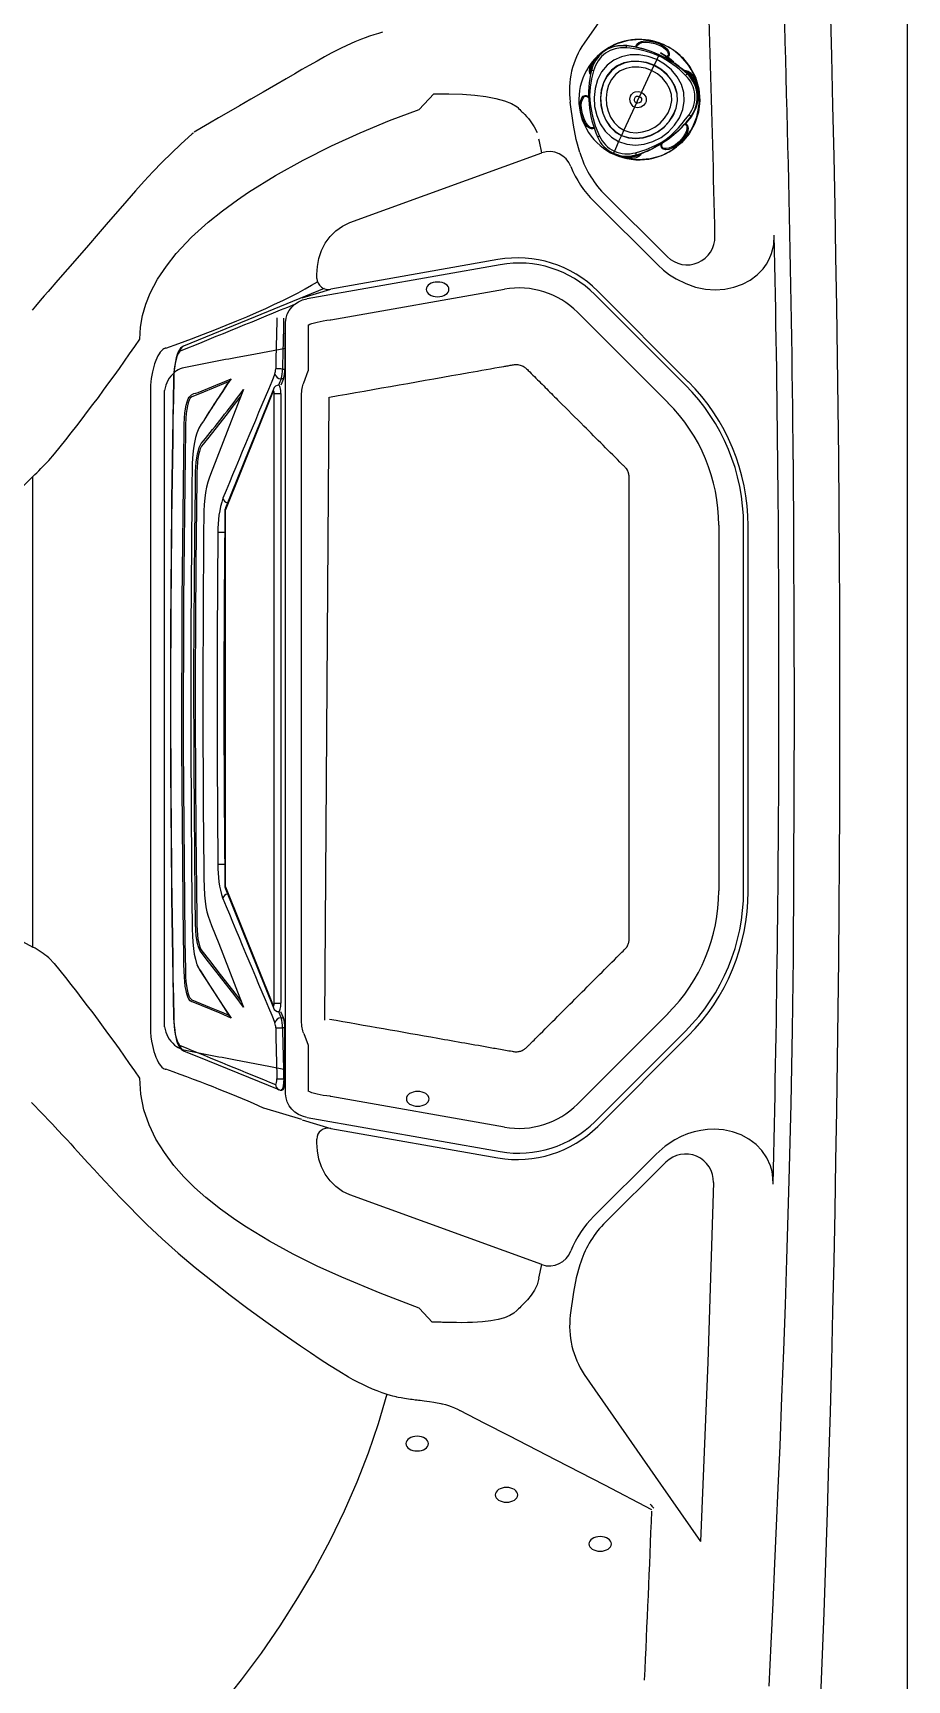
# Model space of a CAD drawing. Extents: x 413 to 494, y 628 to 766.
# Drawn here: x 474.48 to 493.77, y 662.21 to 698.57 of the extents above; entities that cross this region are included whole.
import ezdxf

# ---------------------------------------------------------------- set-up
doc = ezdxf.new("R2010")
doc.units = 0
doc.header["$MEASUREMENT"] = 0
for name, color, linetype in [('1', 4, 'Continuous'), ('BDIM_CYAN', 4, 'Continuous'), ('BDIM_GREEN', 3, 'Continuous'), ('BDIM_YELLOW', 2, 'Continuous')]:
    doc.layers.add(name, color=color, linetype=linetype)

# ---------------------------------------------------------------- blocks, each defined once
blk = doc.blocks.new('2018 LL FILTER LID')
at = {"layer": '1', "linetype": 'Continuous', "lineweight": 25}
for p, q in [((-8.511, 0), (8.511, 0)), ((-9.035, -0.471), (-9.787, -4.735)), ((9.787, -4.735), (9.035, -0.471)), ((-6.889, -0.862), (6.863, -0.962)), ((-9.128, -6.825), (-7.128, -8.824)), ((7.128, -8.824), (9.128, -6.825)), ((-4.036, -10.105), (4.036, -10.105))]:
    blk.add_line(p, q, dxfattribs=at)
for centre, radius, start, end in [((-7.45, -5.147), 2.373, 170, 225.0001), ((7.45, -5.147), 2.373, 314.9999, 10), ((-4.036, -5.732), 4.373, 225.0001, 270), ((4.036, -5.732), 4.373, 270, 314.9999)]:
    blk.add_arc(centre, radius, start, end, dxfattribs=at)
at = {"layer": '1', "linetype": 'Continuous', "lineweight": 25, "extrusion": (0, 0, -1)}
for centre, major_axis, ratio, start_param, end_param in [((-8.519, -0.57), (0.053, 0.568), 0.920287, 4.801709, 6.198207), ((8.519, -0.57), (0.053, -0.568), 0.920287, 3.226571, 4.623069), ((-8.367, -1.062), (-0.164, 0.149), 0.846462, 5.791888, 5.862163)]:
    blk.add_ellipse(centre, major_axis=major_axis, ratio=ratio, start_param=start_param, end_param=end_param, dxfattribs=at)
at = {"layer": '1', "linetype": 'Continuous', "lineweight": 25}
blk.add_open_spline([(-6.863, -0.964), (-7.003, -1.761), (-7.144, -2.558), (-7.355, -3.754), (-7.425, -4.152), (-7.513, -4.65), (-7.531, -4.75), (-7.557, -4.899), (-7.565, -4.949), (-7.577, -5.011), (-7.579, -5.024), (-7.583, -5.049), (-7.584, -5.061), (-7.584, -5.087), (-7.584, -5.099), (-7.582, -5.125), (-7.58, -5.138), (-7.573, -5.175), (-7.565, -5.199), (-7.549, -5.234), (-7.543, -5.246), (-7.53, -5.267), (-7.522, -5.278), (-7.507, -5.298), (-7.499, -5.308), (-7.481, -5.326), (-7.471, -5.335), (-7.444, -5.362), (-7.426, -5.38), (-7.335, -5.471), (-7.262, -5.544), (-6.898, -5.908), (-6.608, -6.199), (-6.025, -6.781), (-5.734, -7.072), (-5.407, -7.399), (-5.371, -7.436), (-5.325, -7.481), (-5.316, -7.49), (-5.303, -7.504), (-5.298, -7.508), (-5.291, -7.515), (-5.289, -7.517), (-5.284, -7.522), (-5.281, -7.524), (-5.274, -7.529), (-5.268, -7.533), (-5.257, -7.54), (-5.251, -7.543), (-5.234, -7.552), (-5.222, -7.556), (-5.197, -7.565), (-5.185, -7.568), (-5.16, -7.574), (-5.147, -7.576), (-5.122, -7.579), (-5.11, -7.579), (-5.084, -7.58), (-5.072, -7.58), (-5.008, -7.58), (-4.958, -7.58), (-4.704, -7.58), (-4.502, -7.58), (-3.893, -7.58), (-3.488, -7.58), (-1.461, -7.58), (0.161, -7.58), (2.593, -7.58), (3.404, -7.58), (4.418, -7.58), (4.62, -7.58), (4.874, -7.58), (4.924, -7.58), (5, -7.58), (5.026, -7.58), (5.064, -7.58), (5.076, -7.58), (5.102, -7.58), (5.114, -7.579), (5.152, -7.576), (5.177, -7.571), (5.207, -7.562), (5.213, -7.56), (5.225, -7.555), (5.231, -7.552), (5.249, -7.544), (5.26, -7.538), (5.276, -7.528), (5.281, -7.524), (5.29, -7.516), (5.294, -7.512), (5.308, -7.499), (5.317, -7.49), (5.343, -7.463), (5.361, -7.446), (5.66, -7.146), (5.943, -6.864), (6.225, -6.582)], degree=3, knots=[0, 0, 0, 0, 0.125, 0.125, 0.1875, 0.1875, 0.203125, 0.203125, 0.210937, 0.210937, 0.212891, 0.212891, 0.214844, 0.214844, 0.216797, 0.216797, 0.21875, 0.21875, 0.222656, 0.222656, 0.224609, 0.224609, 0.226562, 0.226562, 0.228516, 0.228516, 0.230469, 0.230469, 0.234375, 0.234375, 0.25, 0.25, 0.3125, 0.3125, 0.375, 0.375, 0.382812, 0.382812, 0.384766, 0.384766, 0.385742, 0.385742, 0.38623, 0.38623, 0.386719, 0.386719, 0.387695, 0.387695, 0.388672, 0.388672, 0.390625, 0.390625, 0.392578, 0.392578, 0.394531, 0.394531, 0.396484, 0.396484, 0.398437, 0.398437, 0.40625, 0.40625, 0.4375, 0.4375, 0.5, 0.5, 0.75, 0.75, 0.875, 0.875, 0.90625, 0.90625, 0.914063, 0.914063, 0.917969, 0.917969, 0.919922, 0.919922, 0.921875, 0.921875, 0.925781, 0.925781, 0.926758, 0.926758, 0.927734, 0.927734, 0.929688, 0.929688, 0.930664, 0.930664, 0.931641, 0.931641, 0.933594, 0.933594, 0.9375, 0.9375, 1, 1, 1, 1], dxfattribs=at)
at = {"layer": 'BDIM_GREEN', "linetype": 'Continuous', "lineweight": 25}
for p, q in [((-6.903, -0.351), (6.903, -0.351)), ((-7.442, -0.499), (-8.454, -0.499)), ((-7.181, -0.398), (-7.442, -0.499)), ((7.181, -0.398), (7.442, -0.499)), ((8.454, -0.499), (7.442, -0.499)), ((-9.247, -4.83), (-8.571, -0.996)), ((8.571, -0.996), (9.247, -4.83)), ((-6.74, -8.437), (-8.74, -6.437)), ((8.74, -6.437), (6.74, -8.437)), ((4.036, -9.557), (-4.036, -9.557))]:
    blk.add_line(p, q, dxfattribs=at)
for centre, radius, start, end in [((-7.45, -5.147), 1.825, 170, 225.0001), ((7.45, -5.147), 1.825, 314.9999, 10), ((-4.036, -5.732), 3.825, 225.0001, 270), ((4.036, -5.732), 3.825, 270, 314.9999)]:
    blk.add_arc(centre, radius, start, end, dxfattribs=at)
at = {"layer": 'BDIM_GREEN', "linetype": 'Continuous', "lineweight": 25, "extrusion": (0, 0, -1)}
for centre, major_axis, ratio, start_param, end_param in [((-8.454, -0.983), (0.051, 0.525), 0.214989, 4.691687, 5.862035), ((8.454, -0.983), (-0.051, 0.525), 0.214989, 0.421151, 1.591498), ((8.367, -1.062), (-0.164, -0.149), 0.846462, 3.562615, 3.63289)]:
    blk.add_ellipse(centre, major_axis=major_axis, ratio=ratio, start_param=start_param, end_param=end_param, dxfattribs=at)
at = {"layer": 'BDIM_GREEN', "linetype": 'Continuous', "lineweight": 25}
for points, knots in [([(-7.181, -0.398), (-7.144, -0.384), (-7.101, -0.372), (-7.006, -0.356), (-6.955, -0.351), (-6.903, -0.351)], [0, 0, 0, 0, 0.5, 0.5, 1, 1, 1, 1]), ([(6.903, -0.351), (6.955, -0.351), (7.006, -0.356), (7.101, -0.372), (7.144, -0.383), (7.181, -0.398)], [0, 0, 0, 0, 0.5, 0.5, 1, 1, 1, 1]), ([(6.863, -0.964), (7.044, -1.99), (7.225, -3.016), (7.451, -4.298), (7.496, -4.555), (7.547, -4.843), (7.553, -4.876), (7.564, -4.94), (7.569, -4.972), (7.578, -5.02), (7.581, -5.036), (7.584, -5.068), (7.585, -5.085), (7.583, -5.117), (7.581, -5.133), (7.575, -5.164), (7.57, -5.18), (7.56, -5.211), (7.553, -5.225), (7.538, -5.254), (7.529, -5.268), (7.515, -5.288), (7.51, -5.294), (7.5, -5.306), (7.494, -5.312), (7.477, -5.329), (7.466, -5.341), (7.409, -5.398), (7.363, -5.443), (7.227, -5.58), (7.136, -5.671), (6.953, -5.853), (6.68, -6.126), (6.407, -6.399), (6.225, -6.582)], [0, 0, 0, 0, 0.5, 0.5, 0.625, 0.625, 0.640625, 0.640625, 0.65625, 0.65625, 0.664062, 0.664062, 0.671875, 0.671875, 0.679687, 0.679687, 0.6875, 0.6875, 0.695313, 0.695313, 0.703125, 0.703125, 0.707031, 0.707031, 0.710938, 0.710938, 0.71875, 0.71875, 0.75, 0.75, 0.8125, 0.8125, 0.875, 1, 1, 1, 1])]:
    blk.add_open_spline(points, degree=3, knots=knots, dxfattribs=at)
blk = doc.blocks.new('2018 BEAM (110V)')
at = {"layer": '1', "color": 2, "extrusion": (0, 0, -1)}
for centre in [(70.029, 49.45), (69.589, 31.583), (69.578, 23.974), (71.548, 22.842), (73.616, 21.76)]:
    blk.add_ellipse(centre, major_axis=(0.25, 0), ratio=0.649149, dxfattribs=at)
at = {"layer": 'BDIM_CYAN'}
for p, q in [((80.388, 77.49), (80.388, 2.898)), ((69.623, 53.423), (69.949, 53.764)), ((73.031, 53.075), (72.957, 53.582)), ((68.093, 50.923), (72.329, 52.465)), ((73.475, 51.395), (74.886, 49.993)), ((73.691, 51.573), (75.1, 50.17)), ((71.359, 50.107), (67.673, 49.457)), ((67.038, 49.265), (67.673, 49.457)), ((67.364, 49.692), (67.364, 49.775)), ((75.561, 47.412), (73.561, 49.412)), ((64.033, 48.152), (64.017, 48.149)), ((63.696, 47.332), (63.696, 33.056)), ((64.001, 33.174), (64.001, 47.214)), ((61.448, 45.674), (61.575, 45.822)), ((61.099, 34.934), (61.099, 45.317)), ((76.879, 36.158), (76.879, 44.23)), ((61.575, 34.566), (61.448, 34.695)), ((73.561, 30.976), (75.561, 32.976)), ((64.017, 32.239), (64.033, 32.236)), ((67.033, 31.124), (66.196, 31.377)), ((67.038, 31.123), (67.673, 30.931)), ((67.673, 30.931), (71.359, 30.281)), ((67.364, 30.613), (67.364, 30.696)), ((74.855, 30.364), (73.475, 28.993)), ((75.068, 30.186), (73.691, 28.815)), ((72.329, 27.923), (68.093, 29.465)), ((72.265, 27.624), (72.329, 27.923)), ((72.265, 27.624), (72.225, 27.476)), ((73.031, 27.313), (72.957, 26.806)), ((69.819, 26.752), (69.623, 26.965)), ((69.909, 26.655), (69.819, 26.752))]:
    blk.add_line(p, q, dxfattribs=at)
at = {"layer": 'BDIM_CYAN', "flags": 128}
for points in [[(75.904, 58.684), (75.618, 58.274), (74.477, 56.632), (74.4, 56.522), (73.26, 54.882)], [(68.812, 55.124), (68.724, 55.099), (68.62, 55.067), (68.524, 55.035), (68.434, 55.003), (68.35, 54.972), (68.274, 54.942), (68.206, 54.914), (68.123, 54.879), (67.902, 54.776), (67.683, 54.663)], [(67.683, 54.663), (67.532, 54.58), (67.369, 54.49), (67.194, 54.391), (67.035, 54.3), (66.877, 54.21), (66.686, 54.099), (66.458, 53.966), (66.177, 53.803), (65.909, 53.646), (65.654, 53.498), (65.416, 53.36), (65.196, 53.233), (64.995, 53.118)], [(69.949, 53.764), (70.276, 53.764), (70.579, 53.755), (70.851, 53.735), (71.096, 53.705), (71.314, 53.665), (71.502, 53.614), (71.657, 53.552), (71.784, 53.477)], [(71.784, 53.477), (71.797, 53.464), (71.817, 53.444), (71.845, 53.417), (71.869, 53.393), (71.89, 53.372), (71.91, 53.352), (71.931, 53.33), (71.952, 53.307), (71.994, 53.262), (72.031, 53.219), (72.071, 53.171), (72.162, 53.039), (72.225, 52.912)], [(64.995, 53.118), (64.822, 53.018), (64.655, 52.92)], [(65.61, 51.427), (65.856, 51.594), (66.45, 51.963), (67.061, 52.302), (67.687, 52.615), (68.323, 52.905), (68.969, 53.174), (69.623, 53.423)], [(64.64, 52.907), (64.64, 52.907), (64.632, 52.901), (64.613, 52.883), (64.36, 52.654), (64.155, 52.458), (63.952, 52.255), (63.747, 52.041), (63.557, 51.836), (63.364, 51.624), (63.169, 51.405), (62.972, 51.179), (62.759, 50.932), (62.539, 50.675), (62.325, 50.426), (62.077, 50.141), (61.862, 49.895), (61.649, 49.652), (61.432, 49.403)], [(72.329, 52.465), (72.274, 52.712), (72.265, 52.764)], [(73.169, 52.469), (73.09, 52.758), (73.031, 53.075)], [(64.964, 50.93), (65.282, 51.186), (65.61, 51.427)], [(63.456, 48.35), (63.472, 48.612), (63.517, 48.87), (63.59, 49.121), (63.688, 49.365), (63.851, 49.674), (64.045, 49.965), (64.262, 50.239), (64.599, 50.599), (64.964, 50.93)], [(67.364, 49.775), (67.375, 49.957), (67.41, 50.133), (67.468, 50.306), (67.549, 50.466), (67.655, 50.615), (67.782, 50.742), (67.929, 50.847), (68.093, 50.923)], [(74.886, 49.993), (75.014, 49.876), (75.149, 49.771), (75.291, 49.68), (75.503, 49.576), (75.723, 49.5), (75.939, 49.457), (76.157, 49.443), (76.365, 49.457), (76.566, 49.498), (76.754, 49.564), (76.926, 49.655), (77.08, 49.77), (77.211, 49.905), (77.287, 50.009), (77.349, 50.12), (77.398, 50.238), (77.446, 50.434), (77.459, 50.643)], [(61.432, 49.403), (61.35, 49.309), (61.258, 49.201), (61.155, 49.08), (61.081, 48.994)], [(64.017, 48.149), (63.99, 48.138), (63.962, 48.119), (63.937, 48.095), (63.908, 48.062), (63.882, 48.025), (63.857, 47.983), (63.831, 47.931), (63.81, 47.882), (63.781, 47.803), (63.756, 47.719), (63.735, 47.63), (63.71, 47.485), (63.696, 47.332)], [(66.676, 48.147), (66.011, 48.023), (65.569, 47.94)], [(77.879, 34.694), (77.905, 40.194), (77.879, 45.694)], [(58.812, 43.311), (59.028, 43.493), (59.244, 43.676), (59.457, 43.856), (59.669, 44.036), (59.888, 44.224), (60.135, 44.439), (60.42, 44.689), (60.675, 44.919), (60.902, 45.128), (61.099, 45.317)], [(59.162, 35.717), (59.327, 35.661), (59.484, 35.608), (59.631, 35.556), (59.769, 35.508), (59.898, 35.461), (60.017, 35.417), (60.128, 35.375), (60.283, 35.314), (60.596, 35.183), (60.868, 35.056), (61.099, 34.934)], [(77.342, 18.622), (77.388, 19.558), (77.431, 20.46), (77.471, 21.328), (77.509, 22.162), (77.546, 22.996), (77.585, 23.927), (77.628, 24.996), (77.668, 26.032), (77.704, 27.038), (77.737, 28.037), (77.788, 29.781), (77.828, 31.472), (77.859, 33.109), (77.879, 34.694)], [(63.696, 33.056), (63.704, 32.955), (63.717, 32.856), (63.735, 32.758), (63.75, 32.692), (63.768, 32.625), (63.787, 32.566), (63.81, 32.506), (63.838, 32.441), (63.873, 32.376), (63.908, 32.326), (63.945, 32.284), (63.981, 32.256), (64.017, 32.239)], [(65.568, 32.443), (66.305, 32.304), (66.676, 32.234)], [(64.917, 29.405), (64.667, 29.627), (64.431, 29.863), (64.21, 30.114), (63.999, 30.395), (63.814, 30.694), (63.663, 31.011), (63.549, 31.343), (63.48, 31.688), (63.456, 32.038)], [(61.064, 31.505), (61.142, 31.426), (61.239, 31.326), (61.354, 31.207), (61.434, 31.123), (61.529, 31.022), (61.652, 30.891), (61.769, 30.764), (61.851, 30.675), (61.932, 30.587), (62.011, 30.501), (62.088, 30.417), (62.164, 30.334), (62.238, 30.252), (62.311, 30.172), (62.451, 30.02), (62.581, 29.879), (62.701, 29.749), (62.812, 29.63), (62.912, 29.523), (63.024, 29.405), (63.609, 28.811)], [(77.434, 29.699), (77.429, 29.84), (77.409, 29.976), (77.373, 30.106), (77.295, 30.282), (77.187, 30.442), (77.055, 30.578), (76.9, 30.694), (76.728, 30.787), (76.539, 30.854), (76.338, 30.897), (76.129, 30.912), (75.983, 30.906), (75.839, 30.887), (75.694, 30.856), (75.546, 30.809), (75.401, 30.75), (75.261, 30.677), (75.05, 30.535), (74.855, 30.364)], [(68.093, 29.465), (67.929, 29.541), (67.782, 29.646), (67.655, 29.773), (67.549, 29.922), (67.468, 30.082), (67.41, 30.255), (67.375, 30.432), (67.364, 30.613)], [(76.117, 29.734), (75.993, 25.771), (75.829, 21.81)], [(65.573, 28.907), (65.238, 29.148), (64.917, 29.405)], [(63.609, 28.811), (63.948, 28.492), (64.305, 28.176), (64.676, 27.864), (65.059, 27.556), (65.449, 27.253), (65.842, 26.957), (66.235, 26.67), (66.622, 26.394), (67.001, 26.131), (67.222, 25.982), (67.436, 25.839), (67.644, 25.704), (67.848, 25.576), (68.059, 25.45)], [(67.913, 27.646), (67.372, 27.893), (66.84, 28.157), (66.317, 28.442), (65.809, 28.751), (65.573, 28.907)], [(69.623, 26.965), (68.762, 27.292), (67.913, 27.646)], [(73.169, 27.919), (73.09, 27.63), (73.031, 27.313)], [(72.225, 27.476), (72.169, 27.362), (72.094, 27.251), (72.009, 27.148), (71.982, 27.117), (71.955, 27.089), (71.926, 27.059), (71.898, 27.03), (71.869, 27.001), (71.84, 26.973), (71.814, 26.947), (71.779, 26.913)], [(71.779, 26.913), (71.712, 26.852), (71.621, 26.799), (71.505, 26.753), (71.365, 26.715), (71.2, 26.685), (71.016, 26.663), (70.912, 26.655), (70.802, 26.649), (70.687, 26.644), (70.567, 26.642), (70.446, 26.643), (70.364, 26.644), (70.277, 26.646), (70.247, 26.647), (70.208, 26.648), (70.172, 26.649), (70.138, 26.65), (70.106, 26.651), (70.041, 26.652), (69.987, 26.654), (69.943, 26.655), (69.909, 26.655)], [(73.264, 25.5), (74.948, 23.079), (75.829, 21.81)], [(68.912, 25.063), (68.715, 24.408), (68.494, 23.762), (68.245, 23.12), (67.966, 22.48), (67.655, 21.842), (67.31, 21.198), (66.94, 20.568), (66.548, 19.952), (66.134, 19.349), (65.697, 18.759), (65.095, 18.009)], [(68.912, 25.063), (68.979, 25.043), (69.033, 25.029), (69.075, 25.019), (69.104, 25.012), (69.124, 25.008), (69.158, 25), (69.223, 24.988), (69.301, 24.975), (69.384, 24.963), (69.428, 24.957), (69.468, 24.951), (69.503, 24.947), (69.532, 24.943), (69.552, 24.941), (69.576, 24.938), (69.606, 24.934), (69.642, 24.93), (69.686, 24.925), (69.735, 24.919), (69.849, 24.904), (69.944, 24.889), (70.019, 24.876), (70.064, 24.867), (70.098, 24.859), (70.122, 24.854), (70.131, 24.852), (70.134, 24.851), (70.135, 24.851), (70.136, 24.851), (70.136, 24.851), (70.136, 24.851), (70.136, 24.851), (70.136, 24.851), (70.136, 24.851), (70.136, 24.851), (70.136, 24.851), (70.205, 24.833), (70.27, 24.813), (70.331, 24.792), (70.405, 24.763), (70.469, 24.734), (70.522, 24.707)], [(74.759, 22.51), (73.719, 23.053), (72.646, 23.607), (71.606, 24.143), (71.07, 24.42), (70.522, 24.707)]]:
    blk.add_lwpolyline(points, dxfattribs=at)
at = {"layer": 'BDIM_CYAN'}
for centre, radius, start, end in [((-487.429, 40.194), 566.337, 356.41026, 3.5898), ((-405.157, 40.027), 481.423, 1.26082, 2.22098), ((-396.749, 41.073), 474.65, 0.55785, 2.04199), ((74.742, 53.852), 1.804, 145.2083, 166.7788), ((74.761, 53.848), 1.824, 166.7646, 188.3817), ((72.491, 51.983), 0.508, 20.5464, 108.633), ((75.265, 53.091), 2.187, 196.5161, 223.9671), ((75.089, 53.018), 2.289, 201.9769, 225.1595), ((75.534, 50.606), 0.615, 225.1342, 1.289), ((-396.203, 40.738), 473.765, 358.6649, 1.19798), ((71.793, 47.644), 2.501, 44.9999, 100), ((67.615, 49.701), 0.251, 182.1447, 283.3821), ((32.672, 69.287), 37.229, 320.9288, 325.7797), ((64.528, 47.265), 0.465, 106.9876, 130.4054), ((80.076, -29.508), 78.795, 100.60927, 101.48069), ((64.639, 47.127), 0.643, 129.8881, 171.9665), ((72.378, 44.23), 4.501, 0, 44.9999), ((55.421, 51.206), 8.181, 313.9533, 317.4497), ((72.378, 36.158), 4.501, 315.0001, 0), ((60.027, 32.992), 2.218, 50.1658, 61.0934), ((32.628, 11.069), 37.284, 34.2239, 39.0676), ((64.647, 33.265), 0.651, 188.1829, 229.7549), ((64.534, 33.125), 0.472, 229.226, 252.4089), ((78.274, 99.8), 68.545, 258.31487, 259.31721), ((71.793, 32.744), 2.501, 260, 315.0001), ((75.502, 29.75), 0.615, 358.4991, 134.8656), ((75.089, 27.37), 2.288, 134.8384, 158.0252), ((75.265, 27.297), 2.187, 136.0329, 163.4839), ((72.492, 28.403), 0.507, 251.2196, 339.6009), ((74.88, 26.57), 1.938, 173.0053, 213.5195), ((70.265, 29.183), 4.337, 239.4201, 251.811), ((75.246, 23.025), 0.654, 216.5753, 226.9808), ((-428.868, 42.253), 504.012, 357.32773, 357.75169)]:
    blk.add_arc(centre, radius, start, end, dxfattribs=at)
for centre, major_axis, ratio, start_param, end_param in [((-37.097, 31.869), (105.231, 18.606), 0.051607, 5.993814, 6.153755), ((-37.097, 48.519), (105.231, -18.606), 0.051607, 0.201869, 0.289371), ((67.635, 30.684), (0.262, -0.079), 0.914568, 1.700566, 3.411106)]:
    blk.add_ellipse(centre, major_axis=major_axis, ratio=ratio, start_param=start_param, end_param=end_param, dxfattribs=at)
at = {"layer": 'BDIM_GREEN', "linetype": 'Continuous', "lineweight": 25}
for p, q in [((73.815, 54.792), (73.81, 54.79)), ((73.946, 54.816), (73.938, 54.814)), ((74.203, 54.833), (74.195, 54.831)), ((74.904, 54.607), (74.865, 54.524)), ((74.915, 54.628), (74.922, 54.63)), ((74.752, 54.282), (74.525, 53.799)), ((74.803, 54.391), (74.752, 54.282)), ((74.803, 54.391), (74.805, 54.395)), ((74.865, 54.524), (74.805, 54.395)), ((75.545, 54.211), (75.536, 54.21)), ((74.373, 53.471), (74.139, 52.962)), ((74.416, 53.564), (74.373, 53.471)), ((74.45, 53.638), (74.416, 53.564)), ((74.483, 53.709), (74.45, 53.638)), ((74.525, 53.799), (74.483, 53.709)), ((75.63, 53.268), (75.621, 53.269)), ((74.085, 52.843), (74.024, 52.71)), ((74.085, 52.843), (74.087, 52.848)), ((74.139, 52.962), (74.087, 52.848)), ((73.81, 52.487), (73.815, 52.484)), ((74.033, 52.405), (73.928, 52.441)), ((74.03, 52.409), (74.039, 52.407)), ((74.413, 52.417), (74.421, 52.416)), ((74.957, 52.653), (74.978, 52.648))]:
    blk.add_line(p, q, dxfattribs=at)
at = {"layer": 'BDIM_GREEN', "linetype": 'Continuous', "lineweight": 25, "flags": 128}
for points in [[(73.817, 54.788), (73.989, 54.877), (74.24, 54.949), (74.5, 54.971), (74.759, 54.941), (75.008, 54.862), (75.236, 54.735), (75.436, 54.567), (75.598, 54.362), (75.718, 54.13), (75.79, 53.879), (75.812, 53.619), (75.783, 53.359), (75.703, 53.11), (75.577, 52.882), (75.408, 52.682)], [(74.865, 54.524), (74.674, 54.592), (74.476, 54.625), (74.278, 54.623), (74.089, 54.584), (73.917, 54.508), (73.768, 54.395), (73.649, 54.248), (73.56, 54.075), (73.503, 53.885), (73.48, 53.685), (73.492, 53.483), (73.539, 53.287), (73.619, 53.105), (73.729, 52.943), (73.865, 52.808), (74.024, 52.71)], [(73.946, 54.815), (74.059, 54.835), (74.203, 54.833)], [(74.203, 54.833), (74.39, 54.803), (74.598, 54.752)], [(74.948, 54.667), (75.14, 54.555), (75.237, 54.468)], [(75.238, 54.468), (75.141, 54.555), (74.949, 54.667)], [(75.065, 54.578), (75.068, 54.569), (75.071, 54.558)], [(73.47, 54.276), (73.426, 54.096), (73.395, 53.914), (73.384, 53.729), (73.395, 53.543), (73.438, 53.299), (73.509, 53.061), (73.601, 52.834)], [(74.805, 54.395), (74.642, 54.454), (74.472, 54.482), (74.303, 54.481), (74.141, 54.448), (73.994, 54.383), (73.867, 54.286), (73.765, 54.16), (73.689, 54.012), (73.64, 53.85), (73.621, 53.678), (73.631, 53.506), (73.672, 53.338), (73.74, 53.181), (73.833, 53.043), (73.949, 52.928), (74.085, 52.843)], [(74.803, 54.391), (74.641, 54.449), (74.472, 54.478), (74.304, 54.476), (74.143, 54.443), (73.996, 54.379), (73.87, 54.282), (73.769, 54.157), (73.693, 54.01), (73.645, 53.848), (73.625, 53.678), (73.636, 53.506), (73.676, 53.34), (73.744, 53.184), (73.837, 53.046), (73.952, 52.932), (74.087, 52.848)], [(74.752, 54.282), (74.613, 54.331), (74.469, 54.356), (74.325, 54.355), (74.187, 54.327), (74.061, 54.272), (73.954, 54.189), (73.867, 54.082), (73.803, 53.957), (73.762, 53.818), (73.745, 53.673), (73.754, 53.526), (73.789, 53.383), (73.847, 53.249), (73.926, 53.131), (74.024, 53.034), (74.139, 52.962)], [(74.024, 52.71), (74.202, 52.652), (74.393, 52.635), (74.588, 52.656), (74.78, 52.713), (74.961, 52.803), (75.122, 52.925), (75.259, 53.072), (75.366, 53.239), (75.439, 53.419), (75.473, 53.606), (75.463, 53.792), (75.41, 53.973), (75.318, 54.142), (75.192, 54.294), (75.039, 54.423), (74.865, 54.524)], [(74.085, 52.843), (74.238, 52.794), (74.401, 52.78), (74.568, 52.798), (74.732, 52.847), (74.887, 52.924), (75.025, 53.028), (75.142, 53.154), (75.234, 53.297), (75.296, 53.451), (75.325, 53.61), (75.317, 53.77), (75.272, 53.924), (75.193, 54.069), (75.085, 54.199), (74.954, 54.309), (74.805, 54.395)], [(74.087, 52.848), (74.239, 52.799), (74.401, 52.785), (74.567, 52.803), (74.731, 52.851), (74.884, 52.928), (75.022, 53.032), (75.138, 53.157), (75.229, 53.299), (75.292, 53.452), (75.321, 53.611), (75.313, 53.769), (75.267, 53.923), (75.189, 54.066), (75.082, 54.195), (74.952, 54.305), (74.803, 54.391)], [(74.139, 52.962), (74.269, 52.92), (74.408, 52.908), (74.55, 52.924), (74.69, 52.966), (74.821, 53.032), (74.939, 53.12), (75.038, 53.227), (75.117, 53.349), (75.17, 53.479), (75.195, 53.615), (75.188, 53.75), (75.149, 53.881), (75.082, 54.004), (74.99, 54.114), (74.879, 54.208), (74.752, 54.282)], [(75.536, 54.21), (75.42, 54.311), (75.376, 54.346)], [(74.373, 53.471), (74.344, 53.489), (74.319, 53.513), (74.284, 53.575), (74.274, 53.646), (74.289, 53.717), (74.305, 53.748), (74.327, 53.774), (74.354, 53.795), (74.385, 53.809), (74.455, 53.817), (74.525, 53.799)], [(74.416, 53.564), (74.403, 53.572), (74.392, 53.583), (74.377, 53.61), (74.372, 53.642), (74.378, 53.673), (74.386, 53.686), (74.395, 53.698), (74.407, 53.707), (74.421, 53.713), (74.452, 53.717), (74.483, 53.709)], [(74.525, 53.799), (74.583, 53.757), (74.622, 53.699), (74.632, 53.666), (74.634, 53.632), (74.628, 53.598), (74.615, 53.566), (74.571, 53.509), (74.51, 53.471), (74.44, 53.457), (74.405, 53.461), (74.373, 53.471)], [(74.483, 53.709), (74.509, 53.691), (74.526, 53.665), (74.53, 53.65), (74.531, 53.635), (74.528, 53.621), (74.522, 53.606), (74.503, 53.581), (74.476, 53.564), (74.445, 53.558), (74.43, 53.56), (74.416, 53.564)], [(74.395, 52.466), (74.511, 52.501), (74.628, 52.54), (74.746, 52.586), (74.857, 52.638), (74.961, 52.695), (75.07, 52.765), (75.183, 52.854), (75.273, 52.939), (75.343, 53.015), (75.425, 53.111), (75.502, 53.206), (75.578, 53.301)], [(75.63, 53.268), (75.509, 53.119), (75.361, 52.965)], [(75.511, 53.133), (75.544, 53.17), (75.621, 53.269)], [(75.361, 52.965), (75.092, 52.745), (74.795, 52.567)], [(75.366, 52.715), (75.276, 52.64), (75.197, 52.593), (75.128, 52.566), (75.07, 52.556), (75.024, 52.562), (75.006, 52.57), (74.992, 52.581), (74.982, 52.595), (74.977, 52.612), (74.976, 52.629), (74.978, 52.648)], [(74.024, 52.71), (73.975, 52.603), (73.929, 52.502)], [(75.408, 52.682), (75.204, 52.52), (74.972, 52.4), (74.721, 52.328), (74.461, 52.306), (74.202, 52.335), (73.953, 52.415), (73.93, 52.427)], [(75.387, 52.695), (75.29, 52.615), (75.204, 52.565), (75.129, 52.538), (75.066, 52.531), (75.015, 52.542), (74.995, 52.553), (74.979, 52.568), (74.966, 52.587), (74.959, 52.608), (74.957, 52.653)]]:
    blk.add_lwpolyline(points, dxfattribs=at)
at = {"layer": 'BDIM_GREEN', "linetype": 'Continuous', "lineweight": 25}
for centre, radius, start, end in [((74.474, 53.639), 1.328, 26.7432, 134.1861), ((74.474, 53.638), 1.329, 134.1464, 333.241), ((74.107, 54.132), 0.701, 88.2021, 167.1923), ((74.12, 54.114), 0.67, 84.3959, 165.9255), ((73.958, 54.931), 0.533, 220.9391, 223.8866), ((74.302, 54.785), 0.116, 156.7517, 182.5212), ((74.042, 52.603), 2.182, 66.7194, 86.2203), ((73.922, 52.485), 2.362, 65.1387, 83.3592), ((75.062, 54.54), 0.172, 148.9419, 156.7681), ((73.949, 52.674), 2.156, 44.005, 63.6983), ((75.718, 53.752), 2.357, 166.8781, 203.4535), ((73.417, 54.148), 0.139, 67.2409, 87.3179), ((73.888, 52.42), 2.44, 47.2225, 56.7646), ((75.311, 54.392), 0.29, 310.6644, 321.0983), ((75.042, 53.692), 0.664, 323.8916, 46.39), ((75.07, 53.693), 0.703, 322.8262, 47.5044), ((75.061, 53.691), 0.7, 329.9255, 39.5333), ((76.452, 54.463), 1.454, 233.0446, 235.1529), ((73.496, 53.014), 0.208, 286.8386, 300.3517), ((74.208, 53.097), 0.711, 203.4717, 245.133), ((74.209, 53.107), 0.667, 204.2284, 245.1814), ((75.825, 53.166), 0.644, 224.4998, 227.0849), ((74.218, 52.358), 0.322, 153.3603, 162.9151), ((74.196, 53.041), 0.654, 244.0506, 282.5794), ((74.211, 53.112), 0.671, 245.2157, 285.8997), ((74.217, 53.052), 0.669, 254.5373, 287.7342), ((74.511, 52.482), 0.117, 187.8365, 213.3282), ((73.754, 54.591), 2.271, 286.866, 295.0536), ((73.719, 54.695), 2.385, 287.1275, 296.8301)]:
    blk.add_arc(centre, radius, start, end, dxfattribs=at)
at = {"layer": 'BDIM_YELLOW', "linetype": 'Continuous', "lineweight": 25}
for p, q in [((74.195, 54.831), (74.129, 54.833)), ((75.071, 54.558), (75.031, 54.548)), ((75.071, 54.558), (75.188, 54.461)), ((75.602, 54.137), (75.536, 54.21)), ((73.351, 53.688), (73.363, 53.675)), ((75.621, 53.269), (75.668, 53.34)), ((74.338, 52.402), (74.413, 52.417)), ((74.978, 52.648), (74.992, 52.685)), ((66.655, 48.473), (66.655, 47.691)), ((66.607, 47.691), (66.655, 47.691)), ((66.626, 47.475), (66.571, 47.338)), ((66.626, 47.475), (66.576, 47.475)), ((66.401, 47.203), (65.345, 44.581)), ((66.407, 47.25), (65.351, 44.628)), ((66.408, 47.253), (66.407, 47.25)), ((66.423, 33.694), (66.423, 47.149)), ((66.423, 47.149), (66.572, 47.149)), ((66.572, 47.149), (66.572, 33.694)), ((65.334, 44.561), (65.334, 36.283)), ((65.338, 44.561), (65.334, 44.561)), ((65.338, 44.561), (65.338, 36.283)), ((65.351, 44.628), (65.341, 44.602)), ((65.334, 44.169), (65.332, 44.083)), ((65.334, 44.083), (65.332, 44.083)), ((65.332, 36.761), (65.334, 36.678)), ((65.332, 36.761), (65.334, 36.761)), ((65.334, 36.283), (65.338, 36.283)), ((65.341, 36.242), (65.351, 36.216)), ((65.345, 36.263), (66.401, 33.64)), ((65.351, 36.216), (66.407, 33.594)), ((66.423, 33.694), (66.572, 33.694)), ((66.626, 33.369), (66.571, 33.506)), ((66.576, 33.369), (66.626, 33.369)), ((66.655, 33.153), (66.607, 33.153)), ((66.655, 32.371), (66.655, 33.153)), ((66.655, 32.026), (66.655, 32.371)), ((66.632, 32.026), (66.655, 32.026)), ((66.576, 31.776), (66.597, 31.776))]:
    blk.add_line(p, q, dxfattribs=at)
at = {"layer": 'BDIM_YELLOW', "linetype": 'Continuous', "lineweight": 25, "flags": 128}
for points in [[(74.408, 54.799), (74.407, 54.802), (74.409, 54.824), (74.416, 54.844), (74.428, 54.863), (74.468, 54.896), (74.528, 54.92), (74.606, 54.932), (74.705, 54.928), (74.829, 54.904), (74.946, 54.86), (75.032, 54.811), (75.091, 54.76), (75.127, 54.709), (75.141, 54.661), (75.141, 54.638), (75.136, 54.618), (75.125, 54.598), (75.11, 54.582), (75.071, 54.558)], [(74.427, 54.794), (74.425, 54.802), (74.428, 54.819), (74.434, 54.835), (74.446, 54.85), (74.483, 54.876), (74.539, 54.895), (74.613, 54.904), (74.705, 54.9), (74.82, 54.876), (74.93, 54.836), (75.01, 54.791), (75.067, 54.745), (75.103, 54.701), (75.119, 54.659), (75.121, 54.64), (75.118, 54.623), (75.11, 54.608), (75.098, 54.595), (75.083, 54.585), (75.065, 54.578), (75.065, 54.578)], [(73.403, 54.192), (73.397, 54.198), (73.387, 54.218), (73.379, 54.269), (73.389, 54.331), (73.419, 54.404), (73.472, 54.488), (73.555, 54.581)], [(73.555, 54.581), (73.651, 54.661), (73.657, 54.665)], [(75.065, 54.578), (75.017, 54.566), (75.004, 54.563)], [(73.409, 54.222), (73.407, 54.227), (73.404, 54.273), (73.416, 54.329), (73.446, 54.396), (73.496, 54.474), (73.499, 54.477)], [(75.467, 54.281), (75.485, 54.284), (75.507, 54.284), (75.556, 54.267), (75.607, 54.229), (75.657, 54.167), (75.705, 54.079), (75.745, 53.96), (75.766, 53.836), (75.766, 53.784)], [(75.486, 54.264), (75.505, 54.262), (75.547, 54.243), (75.591, 54.205), (75.636, 54.147), (75.679, 54.065), (75.699, 54.006)], [(73.484, 53.005), (73.468, 52.997), (73.447, 52.992), (73.426, 52.993), (73.379, 53.01), (73.33, 53.048), (73.282, 53.109), (73.237, 53.197), (73.197, 53.316), (73.175, 53.44), (73.174, 53.539), (73.187, 53.616), (73.211, 53.674), (73.244, 53.712), (73.263, 53.723), (73.283, 53.729), (73.304, 53.73), (73.326, 53.725), (73.365, 53.704)], [(73.478, 53.022), (73.463, 53.015), (73.446, 53.012), (73.428, 53.015), (73.388, 53.033), (73.345, 53.071), (73.302, 53.13), (73.26, 53.212), (73.223, 53.323), (73.203, 53.439), (73.2, 53.531), (73.21, 53.603), (73.23, 53.658), (73.257, 53.694), (73.271, 53.705), (73.287, 53.711), (73.304, 53.712), (73.321, 53.708), (73.336, 53.7), (73.351, 53.688), (73.351, 53.688)], [(75.484, 53.094), (75.493, 53.091), (75.507, 53.08), (75.518, 53.067), (75.525, 53.049), (75.531, 53.004), (75.52, 52.947), (75.492, 52.88), (75.443, 52.802), (75.366, 52.715)], [(75.498, 53.108), (75.502, 53.106), (75.521, 53.094), (75.535, 53.078), (75.546, 53.058), (75.556, 53.008), (75.548, 52.946), (75.521, 52.873), (75.469, 52.789), (75.387, 52.695)], [(74.521, 52.449), (74.516, 52.433), (74.505, 52.413), (74.467, 52.38), (74.41, 52.356), (74.333, 52.345), (74.236, 52.348), (74.113, 52.373), (73.995, 52.416), (73.975, 52.428)], [(74.497, 52.441), (74.487, 52.427), (74.451, 52.4), (74.397, 52.381), (74.325, 52.372), (74.234, 52.377), (74.191, 52.386)], [(67.525, 49.466), (66.001, 48.843), (64.424, 48.198)], [(64.424, 48.197), (64.421, 48.196), (64.387, 48.177), (64.358, 48.151), (64.332, 48.118), (64.307, 48.074), (64.281, 48.011), (64.259, 47.938), (64.242, 47.861), (64.228, 47.78), (64.217, 47.693), (64.209, 47.604), (64.204, 47.513), (64.203, 47.462)], [(64.35, 48.085), (64.332, 48.072), (64.308, 48.041), (64.285, 47.993), (64.264, 47.929), (64.246, 47.853), (64.23, 47.765), (64.218, 47.669), (64.21, 47.567), (64.206, 47.462)], [(64.206, 47.462), (64.202, 47.462), (64.202, 47.462)], [(64.526, 47.031), (64.548, 47.073), (64.597, 47.124), (64.647, 47.148), (64.697, 47.159), (64.747, 47.173), (65.136, 47.335), (65.331, 47.417), (65.47, 47.477)], [(65.422, 47.413), (65.356, 47.386), (65.161, 47.304), (64.771, 47.143), (64.607, 47.075), (64.607, 47.075), (64.607, 47.075)], [(64.54, 33.784), (64.517, 33.833), (64.496, 33.898), (64.477, 33.976), (64.462, 34.066), (64.45, 34.164), (64.442, 34.268), (64.432, 34.548), (64.428, 34.83), (64.425, 35.113), (64.389, 38.456), (64.385, 39.392), (64.39, 42.587), (64.426, 45.783), (64.435, 46.314), (64.438, 46.466), (64.444, 46.616), (64.454, 46.717), (64.467, 46.812), (64.483, 46.897), (64.503, 46.97), (64.525, 47.03), (64.526, 47.031)], [(64.607, 47.075), (64.607, 47.075), (64.572, 47.045), (64.549, 47.004), (64.527, 46.947), (64.509, 46.878), (64.492, 46.796), (64.48, 46.707), (64.472, 46.609), (64.467, 46.463), (64.464, 46.314), (64.455, 45.782), (64.419, 42.587), (64.414, 39.392), (64.418, 38.456), (64.454, 35.113), (64.461, 34.693), (64.464, 34.482), (64.469, 34.273), (64.476, 34.175), (64.487, 34.08), (64.502, 33.996), (64.52, 33.92), (64.54, 33.859), (64.563, 33.812), (64.607, 33.769), (64.607, 33.769)], [(65.697, 47.11), (65.541, 46.908), (65.353, 46.668), (64.981, 46.189), (64.886, 46.068), (64.854, 46.03), (64.822, 45.989), (64.792, 45.931), (64.772, 45.873), (64.754, 45.8), (64.739, 45.719), (64.728, 45.626), (64.721, 45.524), (64.718, 45.415), (64.718, 45.415), (64.718, 45.415)], [(65.747, 47.236), (65.705, 47.132), (65.297, 46.087), (65.016, 45.36), (64.985, 45.279), (64.955, 45.191), (64.928, 45.087), (64.907, 44.969), (64.89, 44.839), (64.879, 44.699), (64.873, 44.555), (64.866, 43.978), (64.862, 43.402), (64.859, 42.946), (64.851, 40.188), (64.858, 38.036), (64.869, 36.629), (64.871, 36.444), (64.874, 36.26), (64.883, 36.08), (64.897, 35.945), (64.916, 35.82), (64.939, 35.709), (64.966, 35.616), (65.042, 35.406), (65.12, 35.209), (65.198, 35.011), (65.666, 33.811), (65.747, 33.608)], [(64.872, 46.559), (64.86, 46.542), (64.809, 46.471), (64.759, 46.387), (64.713, 46.277), (64.685, 46.183), (64.661, 46.072), (64.642, 45.946), (64.628, 45.81), (64.616, 45.614), (64.61, 45.413), (64.608, 45.21), (64.608, 45.006), (64.607, 44.804), (64.585, 41.929), (64.583, 39.318), (64.6, 36.707), (64.616, 35.329), (64.619, 35.182), (64.628, 35.039), (64.641, 34.904), (64.66, 34.778), (64.684, 34.667), (64.711, 34.573), (64.718, 34.556)], [(64.781, 34.865), (64.779, 34.868), (64.753, 34.936), (64.734, 35.009), (64.717, 35.094), (64.704, 35.19), (64.695, 35.292), (64.687, 35.473), (64.683, 35.657), (64.682, 35.842), (64.681, 36.027), (64.656, 38.909), (64.653, 41.031), (64.672, 44.03), (64.685, 45.07), (64.69, 45.43), (64.694, 45.535), (64.702, 45.637), (64.715, 45.732), (64.73, 45.819), (64.749, 45.894), (64.77, 45.956), (64.815, 46.045), (64.863, 46.11), (64.904, 46.155)], [(64.718, 35.429), (64.718, 35.429), (64.722, 35.299), (64.73, 35.203), (64.741, 35.11), (64.757, 35.03), (64.775, 34.959), (64.8, 34.894), (64.829, 34.849), (64.994, 34.637), (65.234, 34.329), (65.582, 33.882), (65.697, 33.734)], [(64.718, 34.556), (64.742, 34.497), (64.776, 34.439), (64.81, 34.387), (64.946, 34.174), (65.298, 33.629), (65.47, 33.367)], [(64.719, 34.544), (64.726, 34.525), (64.749, 34.473), (64.774, 34.431), (64.803, 34.387), (64.842, 34.326), (64.913, 34.216), (65.25, 33.692), (65.445, 33.395)], [(65.747, 33.608), (65.559, 33.853), (65.213, 34.3), (64.973, 34.608), (64.808, 34.82), (64.781, 34.865)], [(65.47, 33.367), (65.227, 33.471), (64.638, 33.716), (64.605, 33.727), (64.572, 33.745), (64.54, 33.784)], [(64.607, 33.769), (64.607, 33.769), (64.993, 33.609), (65.252, 33.502), (65.422, 33.43)], [(64.206, 33.381), (64.202, 33.381), (64.202, 33.381)], [(64.203, 33.381), (64.203, 33.369), (64.206, 33.277), (64.213, 33.188), (64.223, 33.101), (64.235, 33.018), (64.25, 32.942), (64.269, 32.871), (64.291, 32.807), (64.319, 32.748), (64.348, 32.704), (64.377, 32.675), (64.411, 32.652), (64.425, 32.647)], [(64.206, 33.381), (64.208, 33.303), (64.216, 33.2), (64.227, 33.102), (64.241, 33.012), (64.259, 32.933), (64.279, 32.866), (64.302, 32.814), (64.325, 32.778), (64.35, 32.759)], [(64.424, 32.646), (64.95, 32.431), (66.526, 31.786)], [(66.452, 31.899), (66.461, 31.901), (66.47, 31.917), (66.477, 31.945), (66.48, 31.982), (66.481, 32.023)], [(66.632, 32.026), (66.629, 31.943), (66.621, 31.87), (66.607, 31.814), (66.589, 31.782), (66.576, 31.779)], [(66.655, 32.026), (66.654, 31.974), (66.65, 31.925), (66.644, 31.88), (66.636, 31.841), (66.626, 31.81), (66.615, 31.789), (66.603, 31.778), (66.597, 31.776)]]:
    blk.add_lwpolyline(points, dxfattribs=at)
at = {"layer": 'BDIM_YELLOW', "linetype": 'Continuous', "lineweight": 25}
for centre, radius, start, end in [((73.97, 52.566), 2.268, 51.686, 65.3728), ((74.472, 53.638), 1.33, 333.2676, 26.7568), ((73.728, 54.671), 2.355, 294.8027, 319.2222), ((425.642, 40.419), 359.259, 178.65992, 178.83969), ((426.151, 40.408), 359.618, 178.66008, 178.8396), ((64.47, 48.086), 0.121, 112.5974, 180.7823), ((66.121, 47.69), 0.335, 341.8265, 0.6344), ((66.315, 35.167), 12.528, 88.6656, 89.3545), ((65.94, 47.677), 0.667, 342.3492, 1.2328), ((66, 47.669), 0.655, 342.7602, 1.9512), ((423.266, 40.422), 359.133, 178.87671, 181.12329), ((423.269, 40.422), 359.132, 178.87669, 181.12331), ((98.069, 25.569), 39.276, 146.0979, 147.6967), ((117.958, 12.817), 62.905, 146.59636, 147.54867), ((65.557, 47.386), 0.125, 133.5213, 150.9652), ((66.527, 47.208), 0.127, 90.3174, 160.8175), ((66.573, 47.61), 0.136, 190.5714, 271.1137), ((32.077, 72.611), 42.161, 321.1334, 322.9969), ((66.492, 47.216), 0.0914, 158.2233, 188.0431), ((399.63, 40.422), 334.949, 179.14592, 180.85408), ((67.478, 44.137), 2.297, 162.1283, 181.3239), ((65.42, 44.865), 0.131, 189.9555, 258.7397), ((65.459, 44.561), 0.125, 160.7197, 180), ((65.421, 44.574), 0.0846, 160.8888, 189.2094), ((65.78, 44.407), 0.468, 158.1199, 160.7724), ((65.436, 44.594), 0.0914, 158.2262, 188.0451), ((424.299, 40.422), 359.136, 179.41573, 180.58427), ((65.039, 19.172), 24.912, 89.3278, 89.6743), ((424.302, 40.422), 358.989, 179.4157, 180.5843), ((67.441, 36.701), 2.261, 178.5195, 198.0283), ((65.039, 61.741), 24.982, 270.3258, 270.6712), ((65.42, 35.979), 0.131, 101.2615, 170.0439), ((65.459, 36.283), 0.125, 180, 199.2803), ((65.421, 36.269), 0.0845, 170.7767, 199.2377), ((65.779, 36.437), 0.467, 199.2276, 201.8844), ((65.436, 36.25), 0.0914, 171.9549, 201.7734), ((66.492, 33.627), 0.0913, 171.9528, 201.77), ((66.525, 33.632), 0.124, 198.0836, 270.5594), ((65.553, 33.455), 0.121, 208.8807, 226.6901), ((66.573, 33.233), 0.136, 88.8864, 169.429), ((66.128, 33.155), 0.329, 359.1757, 18.3636), ((66.316, 45.612), 12.463, 270.6437, 271.3362), ((425.633, 40.425), 359.25, 181.16031, 181.34008), ((65.954, 33.169), 0.654, 358.5774, 17.8407), ((426.164, 40.436), 359.631, 181.16041, 181.33992), ((66, 33.175), 0.655, 358.049, 17.2396), ((64.47, 32.757), 0.121, 179.2014, 247.4195), ((66.34, 42.851), 10.829, 270.7446, 271.5415), ((66.573, 31.897), 0.121, 179.3426, 247.528), ((66.565, 31.854), 0.0773, 240.6318, 278.8277)]:
    blk.add_arc(centre, radius, start, end, dxfattribs=at)
for centre, major_axis, ratio, start_param, end_param in [((385.444, 40.422), (-910.219, -329.734), 0.126611, 5.023729, 5.026684), ((403.209, 40.422), (-317.661, -277.901), 0.666132, 5.342658, 5.350514), ((403.224, 40.314), (-317.583, -277.807), 0.666037, 5.342635, 5.343035), ((66.53, 47.149), (0.004, -0.187), 0.221083, 1.566408, 3.145837), ((66.409, 47.149), (0, -0.0625), 0.232392, 1.571354, 3.665221), ((403.209, 40.422), (-317.661, 277.901), 0.666132, 0.932672, 0.940527), ((66.409, 33.694), (0, -0.0625), 0.232392, 5.759557, 7.853424), ((403.224, 40.53), (-317.583, 277.807), 0.666037, 0.940153, 0.94055), ((66.53, 33.694), (-0.004, -0.187), 0.221083, 6.279441, 7.85837), ((385.444, 40.422), (-910.219, 329.734), 0.126611, 1.256501, 1.258965)]:
    blk.add_ellipse(centre, major_axis=major_axis, ratio=ratio, start_param=start_param, end_param=end_param, dxfattribs=at)
at = {"layer": 'BDIM_YELLOW', "rotation": 90}
blk.add_blockref('2018 LL FILTER LID', (66.676, 40.207), dxfattribs=at)

msp = doc.modelspace()

# ---------------------------------------------------------------- block references
at = {"layer": '1'}
msp.add_blockref('2018 BEAM (110V)', (413.383, 643.46), dxfattribs=at)

doc.saveas('drawing.dxf')
